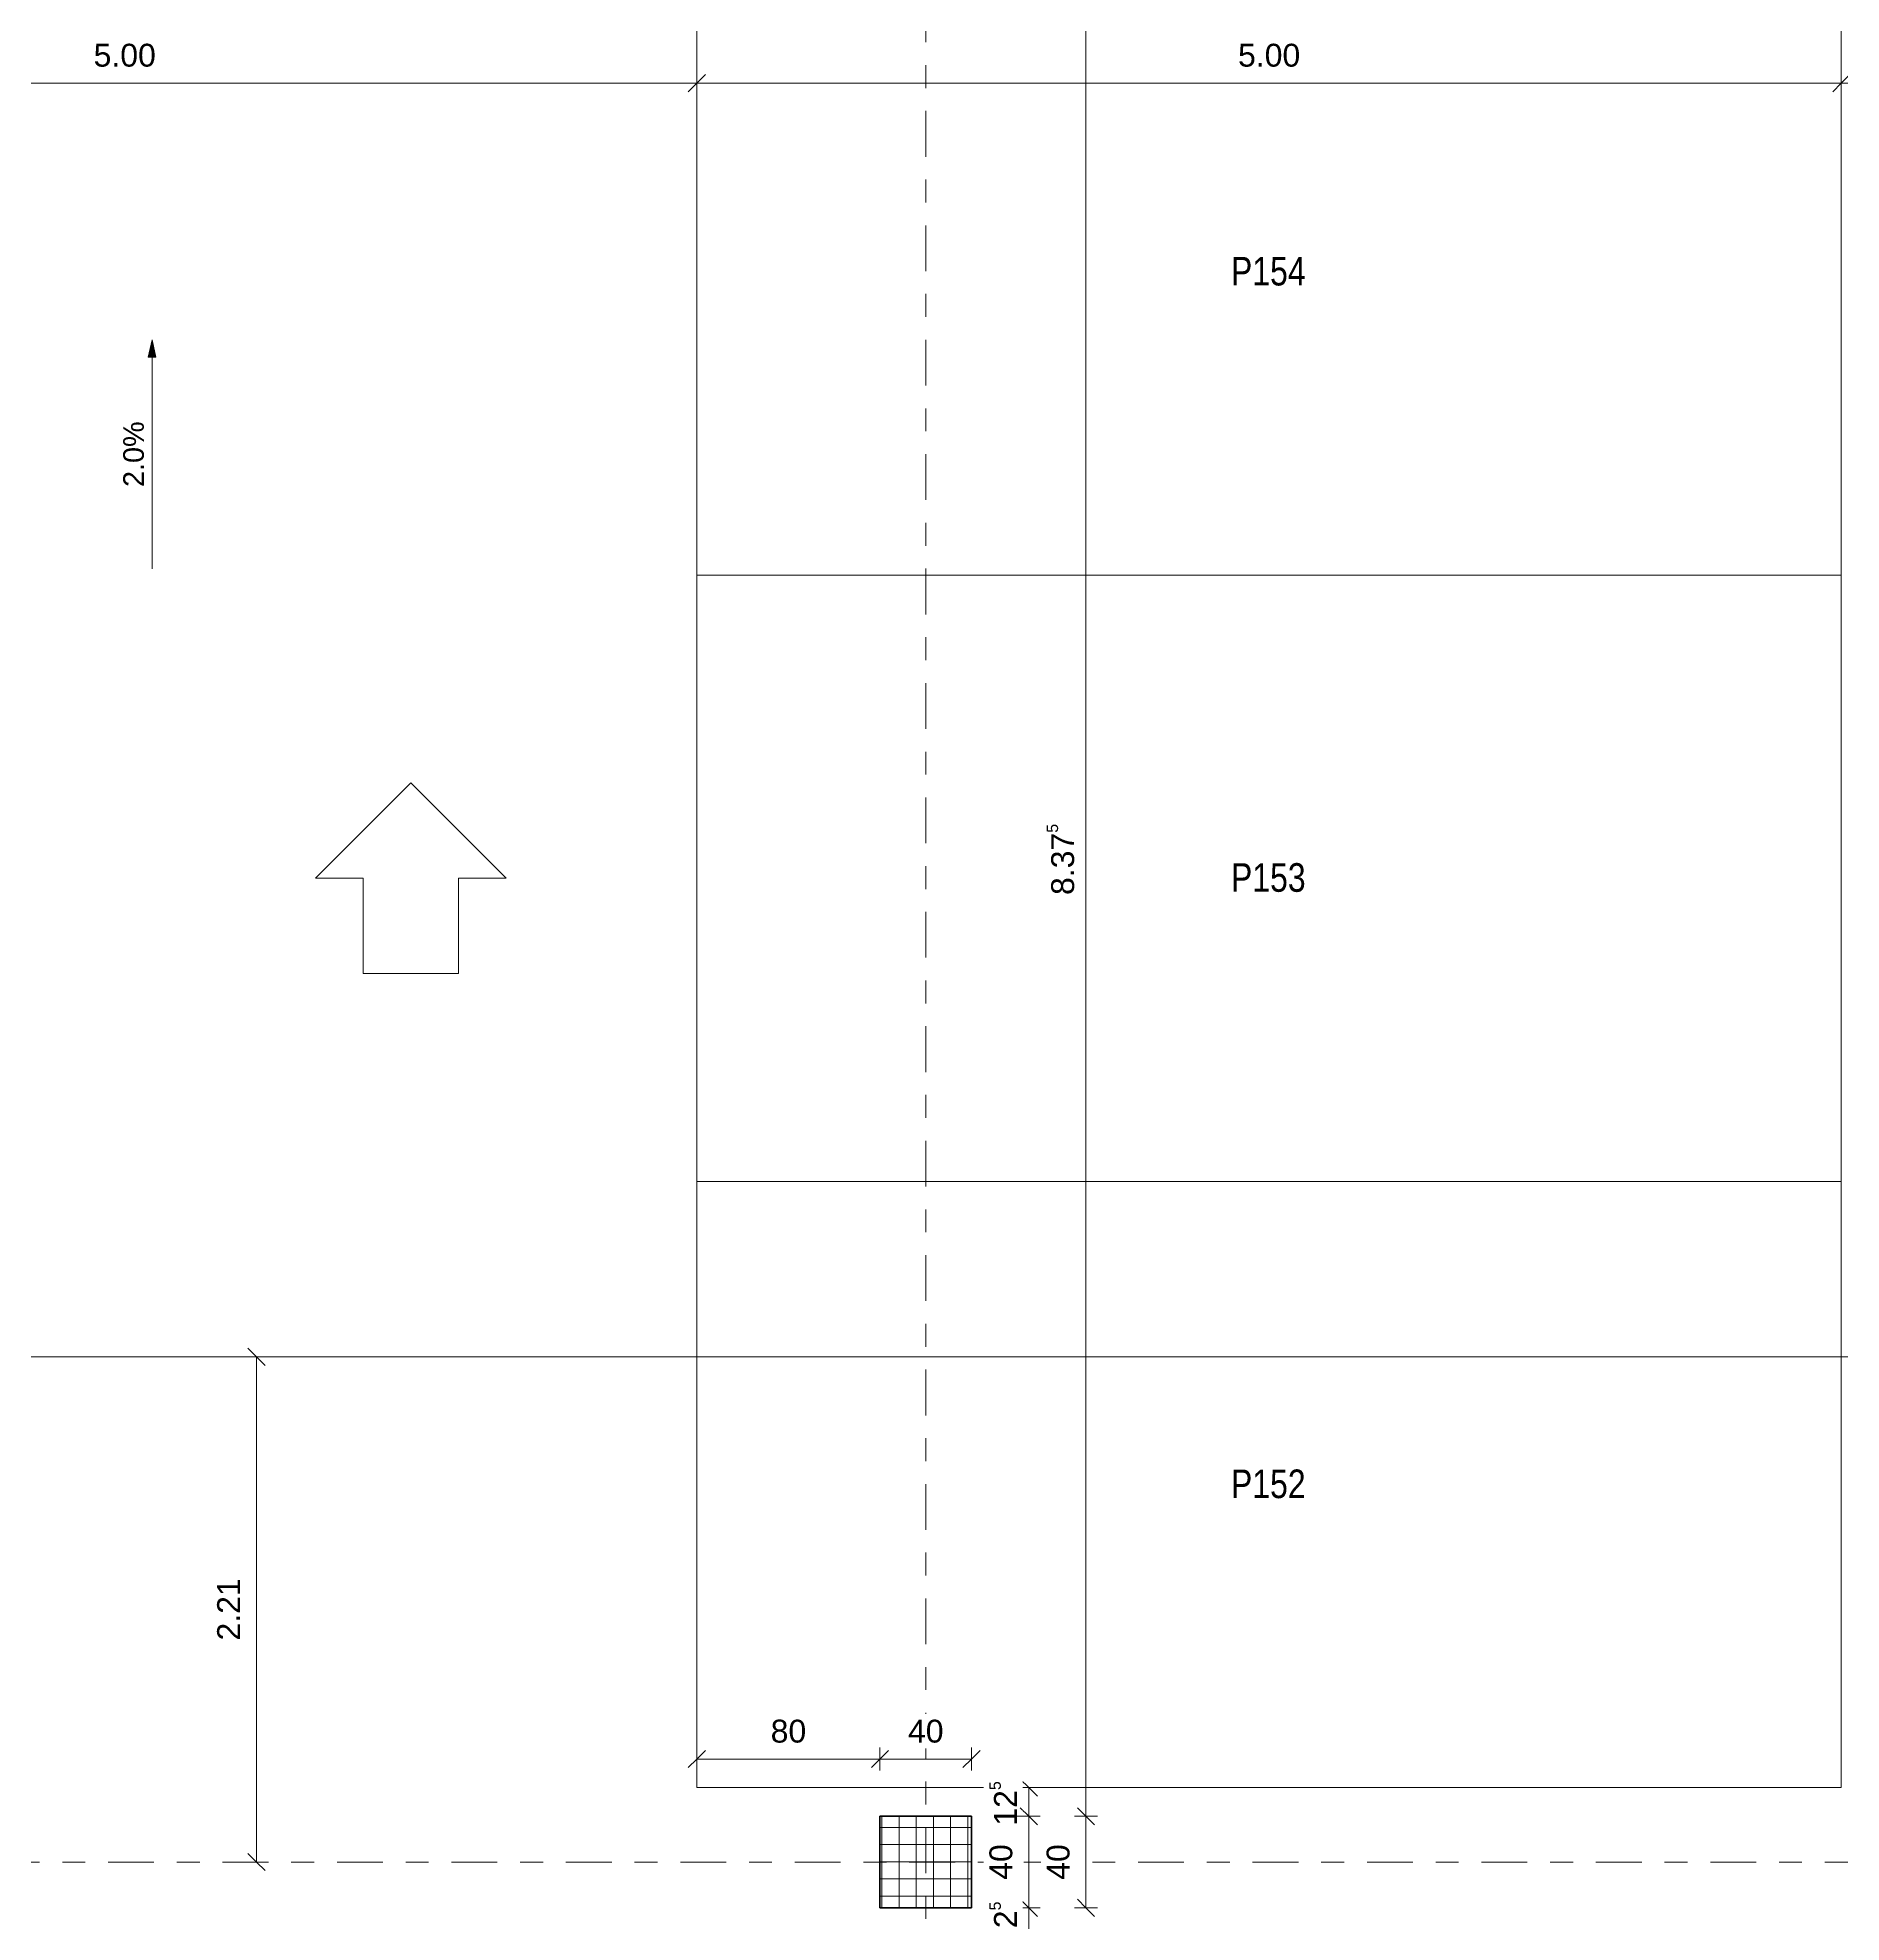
# Model space of a CAD drawing. Header units: metres. Extents: x -85.4 to -16.9, y -4 to 38.1.
# Drawn here: x -70.59 to -62.71, y 3.71 to 11.95 of the extents above; entities that cross this region are included whole.
import ezdxf

# ---------------------------------------------------------------- set-up
doc = ezdxf.new("R2010")
doc.units = ezdxf.units.M
doc.linetypes.add('_Rasterlinie_', pattern=[0.375, 0.2, -0.05, 0.075, -0.05])
for name, color, linetype, lineweight in [('A-____-____-DIMS', 7, 'Continuous', 5), ('A-____-____-DIMS-50', 7, 'Continuous', 5), ('A-DETL-GENF-OTLN', 7, 'Continuous', 9), ('A-FLOR-____-OTLN', 7, 'Continuous', 9), ('C-PRKG-____-IDEN', 7, 'Continuous', 5), ('C-PRKG-____-OTLN', 7, 'Continuous', 9), ('G-____-____-DIMS', 7, 'Continuous', 5), ('S-COLS-____-MCUT', 7, 'Continuous', 35), ('S-COLS-____-OTLN', 7, 'Continuous', 9), ('S-GRID-____-OTLN', 7, 'Continuous', 5)]:
    doc.layers.add(name, color=color, linetype=linetype, lineweight=lineweight)
doc.styles.add('Arial', font='arial.ttf', dxfattribs={"height": 0.09})
doc.styles.add('Arial_2', font='arial.ttf', dxfattribs={"height": 0.1})
doc.styles.add('Arial_3', font='arial.ttf', dxfattribs={"width": 0.8, "height": 0.125})
doc.dimstyles.new('SUB_Rohbau_fein', dxfattribs={"dimscale": 0.3048, "dimtxt": 0.102026, "dimasz": 0.246063, "dimexe": 0.164042, "dimexo": 0.0625, "dimgap": 0.123031, "dimtad": 1, "dimrnd": 0.005, "dimzin": 0, "dimdsep": 46, "dimtxsty": 'Arial_2', "dimblk1": 'OBLIQUE', "dimblk2": 'OBLIQUE', "dimsah": 1, "dimcen": 0.09, "dimazin": 0, "dimtfac": 1, "dimtdec": 4, "dimtix": 1, "dimtmove": 0, "dimatfit": 3, "dimfxl": 0.164042, "dimfxlon": 1, "dimtvp": 1, "dimtfill": 1, "dimtolj": 1, "dimtzin": 0, "dimarcsym": 2})
doc.dimstyles.new('SUB_Rohbau_fein_2', dxfattribs={"dimscale": 0.3048, "dimtxt": 0.102026, "dimasz": 0.246063, "dimexe": 0.164042, "dimexo": 0.0625, "dimgap": 0.123031, "dimtad": 1, "dimdec": 1, "dimlfac": 100, "dimrnd": 0.5, "dimdsep": 46, "dimtxsty": 'Arial_2', "dimblk1": 'OBLIQUE', "dimblk2": 'OBLIQUE', "dimsah": 1, "dimcen": 0.09, "dimazin": 0, "dimtfac": 1, "dimtdec": 4, "dimtix": 1, "dimtmove": 0, "dimatfit": 3, "dimfxl": 0.164042, "dimfxlon": 1, "dimtvp": 1, "dimtfill": 1, "dimtolj": 1, "dimtzin": 0, "dimarcsym": 2})

# ---------------------------------------------------------------- blocks, each defined once
blk = doc.blocks.new('PP_Parkplatz - 2650 x 5000-V6--01_UG_OK_FFB_AF_lo')
at = {"layer": 'C-PRKG-____-OTLN', "color": 253, "true_color": 0x999999}
for p, q in [((-62.708, 12.25), (-67.708, 12.25)), ((-67.708, 12.25), (-67.708, 9.6005)), ((-67.708, 12.25), (-67.708, 12.25)), ((-62.708, 9.6005), (-62.708, 12.25)), ((-62.708, 12.25), (-62.708, 12.25)), ((-67.708, 9.6005), (-62.708, 9.6005)), ((-67.708, 9.6005), (-67.708, 9.6005)), ((-62.708, 9.6005), (-62.708, 9.6005))]:
    blk.add_line(p, q, dxfattribs=at)
blk = doc.blocks.new('PP_Parkplatz - 2650 x 5000-V13--01_UG_OK_FFB_AF_lo')
at = {"layer": 'C-PRKG-____-OTLN', "color": 253, "true_color": 0x999999}
for p, q in [((-47.708, 24.151), (-47.708, 21.5016)), ((-42.708, 24.151), (-47.708, 24.151)), ((-42.708, 24.151), (-47.708, 24.151)), ((-47.708, 24.151), (-47.708, 21.5016)), ((-47.708, 21.5016), (-47.708, 24.151)), ((-47.708, 24.151), (-42.708, 24.151)), ((-47.708, 24.151), (-47.708, 24.151)), ((-42.708, 24.151), (-42.708, 21.5016)), ((-42.708, 21.5016), (-42.708, 24.151)), ((-42.708, 24.151), (-42.708, 21.5016)), ((-42.708, 24.151), (-42.708, 24.151)), ((-42.708, 21.5016), (-47.708, 21.5016)), ((-47.708, 21.5016), (-42.708, 21.5016)), ((-42.708, 21.5016), (-47.708, 21.5016)), ((-47.708, 21.5016), (-47.708, 21.5016)), ((-42.708, 21.5016), (-42.708, 21.5016))]:
    blk.add_line(p, q, dxfattribs=at)
blk = doc.blocks.new('DE_Fahrtrichtung - DE_Fahrtrichtung-36192784--01_UG_OK_FFB_AF_lo')
at = {"layer": 'A-DETL-GENF-OTLN'}
for p, q in [((1.325, -0.8333), (0.9083, -1.25)), ((1.325, -1.0417), (1.325, -0.8333)), ((1.7417, -1.0417), (1.325, -1.0417)), ((1.7417, -1.4583), (1.7417, -1.0417)), ((0.9083, -1.25), (1.325, -1.6667)), ((1.325, -1.6667), (1.325, -1.4583)), ((1.325, -1.4583), (1.7417, -1.4583)), ((1.7417, -3.75), (1.325, -3.3333)), ((1.325, -3.3333), (1.325, -3.5417)), ((1.325, -3.5417), (0.9083, -3.5417)), ((0.9083, -3.5417), (0.9083, -3.9583)), ((1.325, -4.1667), (1.7417, -3.75)), ((0.9083, -3.9583), (1.325, -3.9583)), ((1.325, -3.9583), (1.325, -4.1667))]:
    blk.add_line(p, q, dxfattribs=at)
blk = doc.blocks.new('DIMBLOCK228--01_UG_OK_FFB_AF_lo')
at = {"layer": 'A-____-____-DIMS-50'}
for p, q in [((-66.008, 4.1766), (-66.0455, 4.2141)), ((-66.008, 4.1766), (-66.058, 4.1766)), ((-66.008, 3.7766), (-66.008, 4.1766)), ((-66.008, 4.1766), (-65.9705, 4.1391)), ((-66.008, 4.1766), (-65.958, 4.1766)), ((-66.008, 3.7766), (-66.0455, 3.8141)), ((-66.008, 3.7766), (-66.058, 3.7766)), ((-66.008, 3.7766), (-65.9705, 3.7391)), ((-66.008, 3.7766), (-65.958, 3.7766))]:
    blk.add_line(p, q, dxfattribs=at)
at = {"layer": 'A-____-____-DIMS-50', "color": 0, "insert": (-66.18, 3.899), "char_height": 0.1, "width": 0.186088, "attachment_point": 1, "rotation": 90, "line_spacing_factor": 0.941778, "style": 'Arial_2', "bg_fill": 3, "box_fill_scale": 1.25, "bg_fill_color": 256, "bg_fill_true_color": 13158600, "bg_fill_transparency": 0}
blk.add_mtext('40', dxfattribs=at)
blk = doc.blocks.new('_Oblique')
at = {"color": 0, "linetype": 'ByBlock', "lineweight": -2}
blk.add_line((-0.5, -0.5), (0.5, 0.5), dxfattribs=at)
blk = doc.blocks.new('DIMBLOCK229--01_UG_OK_FFB_AF_lo')
at = {"layer": 'A-____-____-DIMS-50'}
for p, q in [((-66.008, 12.5516), (-66.058, 12.5516)), ((-66.008, 12.5516), (-66.0455, 12.5891)), ((-66.008, 4.1766), (-66.008, 12.5516)), ((-66.008, 12.5516), (-65.9705, 12.5141)), ((-66.008, 12.5516), (-65.958, 12.5516)), ((-66.008, 4.1766), (-66.0455, 4.2141)), ((-66.008, 4.1766), (-66.058, 4.1766)), ((-66.008, 4.1766), (-65.9705, 4.1391)), ((-66.008, 4.1766), (-65.958, 4.1766))]:
    blk.add_line(p, q, dxfattribs=at)
at = {"layer": 'A-____-____-DIMS-50', "color": 0, "insert": (-66.18, 8.2024), "char_height": 0.1, "width": 0.388091, "attachment_point": 1, "rotation": 90, "line_spacing_factor": 0.941778, "style": 'Arial_2', "bg_fill": 3, "box_fill_scale": 1.25, "bg_fill_color": 256, "bg_fill_true_color": 13158600, "bg_fill_transparency": 0}
blk.add_mtext('8.37\\A2\\H0.5x;\\S5^  ;\\H2x;', dxfattribs=at)
blk = doc.blocks.new('DIMBLOCK230--01_UG_OK_FFB_AF_lo')
at = {"layer": 'A-____-____-DIMS-50'}
for p, q in [((-66.258, 4.3016), (-66.308, 4.3016)), ((-66.258, 4.3016), (-66.2955, 4.3391)), ((-66.258, 4.3016), (-66.258, 4.1766)), ((-66.258, 4.3016), (-66.2205, 4.2641)), ((-66.258, 4.3016), (-66.208, 4.3016)), ((-66.258, 4.1766), (-66.2955, 4.2141)), ((-66.258, 4.1766), (-66.308, 4.1766)), ((-66.258, 4.1766), (-66.2205, 4.1391)), ((-66.258, 4.1766), (-66.208, 4.1766))]:
    blk.add_line(p, q, dxfattribs=at)
at = {"layer": 'A-____-____-DIMS-50', "color": 0, "insert": (-66.43, 4.1355), "char_height": 0.1, "width": 0.248525, "attachment_point": 1, "rotation": 90, "line_spacing_factor": 0.941778, "style": 'Arial_2', "bg_fill": 3, "box_fill_scale": 1.25, "bg_fill_color": 256, "bg_fill_true_color": 13158600, "bg_fill_transparency": 0}
blk.add_mtext('12\\A2\\H0.5x;\\S5^  ;\\H2x;', dxfattribs=at)
blk = doc.blocks.new('DIMBLOCK231--01_UG_OK_FFB_AF_lo')
at = {"layer": 'A-____-____-DIMS-50'}
for p, q in [((-66.258, 4.1766), (-66.2955, 4.2141)), ((-66.258, 4.1766), (-66.308, 4.1766)), ((-66.258, 4.1766), (-66.258, 3.7766)), ((-66.258, 4.1766), (-66.2205, 4.1391)), ((-66.258, 4.1766), (-66.208, 4.1766)), ((-66.258, 3.7766), (-66.2955, 3.8141)), ((-66.258, 3.7766), (-66.308, 3.7766)), ((-66.258, 3.7766), (-66.2205, 3.7391)), ((-66.258, 3.7766), (-66.208, 3.7766))]:
    blk.add_line(p, q, dxfattribs=at)
at = {"layer": 'A-____-____-DIMS-50', "color": 0, "insert": (-66.43, 3.899), "char_height": 0.1, "width": 0.186088, "attachment_point": 1, "rotation": 90, "line_spacing_factor": 0.941778, "style": 'Arial_2', "bg_fill": 3, "box_fill_scale": 1.25, "bg_fill_color": 256, "bg_fill_true_color": 13158600, "bg_fill_transparency": 0}
blk.add_mtext('40', dxfattribs=at)
blk = doc.blocks.new('DIMBLOCK232--01_UG_OK_FFB_AF_lo')
at = {"layer": 'A-____-____-DIMS-50'}
for p, q in [((-66.258, 3.7766), (-66.2955, 3.8141)), ((-66.258, 3.7766), (-66.308, 3.7766)), ((-66.258, 3.7766), (-66.258, 3.6499)), ((-66.258, 3.7766), (-66.2205, 3.7391)), ((-66.258, 3.7766), (-66.208, 3.7766)), ((-66.258, 3.6499), (-66.308, 3.6499)), ((-66.258, 3.6499), (-66.2955, 3.6874)), ((-66.258, 3.6499), (-66.2205, 3.6124)), ((-66.258, 3.6499), (-66.208, 3.6499))]:
    blk.add_line(p, q, dxfattribs=at)
at = {"layer": 'A-____-____-DIMS-50', "color": 0, "insert": (-66.43, 3.6097), "char_height": 0.1, "width": 0.248525, "attachment_point": 1, "rotation": 90, "line_spacing_factor": 0.941778, "style": 'Arial_2', "bg_fill": 3, "box_fill_scale": 1.25, "bg_fill_color": 256, "bg_fill_true_color": 13158600, "bg_fill_transparency": 0}
blk.add_mtext('12\\A2\\H0.5x;\\S5^  ;\\H2x;', dxfattribs=at)
blk = doc.blocks.new('DIMBLOCK233--01_UG_OK_FFB_AF_lo')
at = {"layer": 'A-____-____-DIMS-50'}
for p, q in [((-66.908, 4.4266), (-66.908, 4.4766)), ((-66.908, 4.4266), (-66.8705, 4.4641)), ((-66.508, 4.4266), (-66.508, 4.4766)), ((-66.508, 4.4266), (-66.4705, 4.4641)), ((-66.908, 4.4266), (-66.9455, 4.3891)), ((-66.508, 4.4266), (-66.908, 4.4266)), ((-66.908, 4.4266), (-66.908, 4.3766)), ((-66.508, 4.4266), (-66.5455, 4.3891)), ((-66.508, 4.4266), (-66.508, 4.3766))]:
    blk.add_line(p, q, dxfattribs=at)
at = {"layer": 'A-____-____-DIMS-50', "color": 0, "insert": (-66.7856, 4.5986), "char_height": 0.1, "width": 0.186088, "attachment_point": 1, "line_spacing_factor": 0.941778, "style": 'Arial_2', "bg_fill": 3, "box_fill_scale": 1.25, "bg_fill_color": 256, "bg_fill_true_color": 13158600, "bg_fill_transparency": 0}
blk.add_mtext('40', dxfattribs=at)
blk = doc.blocks.new('DIMBLOCK234--01_UG_OK_FFB_AF_lo')
at = {"layer": 'A-____-____-DIMS-50'}
for p, q in [((-67.708, 4.4266), (-67.708, 4.4766)), ((-67.708, 4.4266), (-67.6705, 4.4641)), ((-66.908, 4.4266), (-66.908, 4.4766)), ((-66.908, 4.4266), (-66.8705, 4.4641)), ((-67.708, 4.4266), (-67.7455, 4.3891)), ((-66.908, 4.4266), (-67.708, 4.4266)), ((-67.708, 4.4266), (-67.708, 4.3766)), ((-66.908, 4.4266), (-66.9455, 4.3891)), ((-66.908, 4.4266), (-66.908, 4.3766))]:
    blk.add_line(p, q, dxfattribs=at)
at = {"layer": 'A-____-____-DIMS-50', "color": 0, "insert": (-67.3856, 4.5986), "char_height": 0.1, "width": 0.186088, "attachment_point": 1, "line_spacing_factor": 0.941778, "style": 'Arial_2', "bg_fill": 3, "box_fill_scale": 1.25, "bg_fill_color": 256, "bg_fill_true_color": 13158600, "bg_fill_transparency": 0}
blk.add_mtext('80', dxfattribs=at)
blk = doc.blocks.new('DIMBLOCK301--01_UG_OK_FFB_AF_lo')
at = {"layer": 'A-____-____-DIMS-50'}
for p, q in [((-72.708, 11.75), (-72.708, 11.8)), ((-72.708, 11.75), (-72.6705, 11.7875)), ((-67.708, 11.75), (-67.708, 11.8)), ((-67.708, 11.75), (-67.6705, 11.7875)), ((-72.708, 11.75), (-72.7455, 11.7125)), ((-72.708, 11.75), (-67.708, 11.75)), ((-72.708, 11.75), (-72.708, 11.7)), ((-67.708, 11.75), (-67.7455, 11.7125)), ((-67.708, 11.75), (-67.708, 11.7))]:
    blk.add_line(p, q, dxfattribs=at)
at = {"layer": 'A-____-____-DIMS-50', "color": 0, "insert": (-70.3437, 11.922), "char_height": 0.1, "width": 0.325653, "attachment_point": 1, "line_spacing_factor": 0.941778, "style": 'Arial_2', "bg_fill": 3, "box_fill_scale": 1.25, "bg_fill_color": 256, "bg_fill_true_color": 13158600, "bg_fill_transparency": 0}
blk.add_mtext('5.00', dxfattribs=at)
blk = doc.blocks.new('DIMBLOCK302--01_UG_OK_FFB_AF_lo')
at = {"layer": 'A-____-____-DIMS-50'}
for p, q in [((-67.708, 11.75), (-67.708, 11.8)), ((-67.708, 11.75), (-67.6705, 11.7875)), ((-62.708, 11.75), (-62.708, 11.8)), ((-62.708, 11.75), (-62.6705, 11.7875)), ((-67.708, 11.75), (-67.7455, 11.7125)), ((-67.708, 11.75), (-62.708, 11.75)), ((-67.708, 11.75), (-67.708, 11.7)), ((-62.708, 11.75), (-62.7455, 11.7125)), ((-62.708, 11.75), (-62.708, 11.7))]:
    blk.add_line(p, q, dxfattribs=at)
at = {"layer": 'A-____-____-DIMS-50', "color": 0, "insert": (-65.3437, 11.922), "char_height": 0.1, "width": 0.325653, "attachment_point": 1, "line_spacing_factor": 0.941778, "style": 'Arial_2', "bg_fill": 3, "box_fill_scale": 1.25, "bg_fill_color": 256, "bg_fill_true_color": 13158600, "bg_fill_transparency": 0}
blk.add_mtext('5.00', dxfattribs=at)
blk = doc.blocks.new('DIMBLOCK303--01_UG_OK_FFB_AF_lo')
at = {"layer": 'A-____-____-DIMS-50'}
for p, q in [((-62.708, 11.75), (-62.708, 11.8)), ((-62.708, 11.75), (-62.6705, 11.7875)), ((-57.708, 11.75), (-57.708, 11.8)), ((-57.708, 11.75), (-57.6705, 11.7875)), ((-62.708, 11.75), (-62.7455, 11.7125)), ((-62.708, 11.75), (-57.708, 11.75)), ((-62.708, 11.75), (-62.708, 11.7)), ((-57.708, 11.75), (-57.7455, 11.7125)), ((-57.708, 11.75), (-57.708, 11.7))]:
    blk.add_line(p, q, dxfattribs=at)
at = {"layer": 'A-____-____-DIMS-50', "color": 0, "insert": (-60.3437, 11.922), "char_height": 0.1, "width": 0.325653, "attachment_point": 1, "line_spacing_factor": 0.941778, "style": 'Arial_2', "bg_fill": 3, "box_fill_scale": 1.25, "bg_fill_color": 256, "bg_fill_true_color": 13158600, "bg_fill_transparency": 0}
blk.add_mtext('5.00', dxfattribs=at)
blk = doc.blocks.new('DIMBLOCK390--01_UG_OK_FFB_AF_lo')
at = {"layer": 'A-____-____-DIMS-50'}
for p, q in [((-69.6319, 6.1841), (-69.6819, 6.1841)), ((-69.6319, 6.1841), (-69.6694, 6.2216)), ((-69.6319, 6.1841), (-69.6319, 3.9766)), ((-69.6319, 6.1841), (-69.5944, 6.1466)), ((-69.6319, 6.1841), (-69.5819, 6.1841)), ((-69.6319, 3.9766), (-69.6819, 3.9766)), ((-69.6319, 3.9766), (-69.6694, 4.0141)), ((-69.6319, 3.9766), (-69.5944, 3.9391)), ((-69.6319, 3.9766), (-69.5819, 3.9766))]:
    blk.add_line(p, q, dxfattribs=at)
at = {"layer": 'A-____-____-DIMS-50', "color": 0, "insert": (-69.804, 4.9446), "char_height": 0.1, "width": 0.325653, "attachment_point": 1, "rotation": 90, "line_spacing_factor": 0.941778, "style": 'Arial_2', "bg_fill": 3, "box_fill_scale": 1.25, "bg_fill_color": 256, "bg_fill_true_color": 13158600, "bg_fill_transparency": 0}
blk.add_mtext('2.21', dxfattribs=at)

msp = doc.modelspace()

# ---------------------------------------------------------------- hatches: boundary and pattern name
at = {"layer": 'G-____-____-DIMS'}
msp.add_hatch(color=256, dxfattribs=at).paths.add_polyline_path([(-70.0882, 10.6281), (-70.1048, 10.5531), (-70.0716, 10.5531)])
at = {"layer": 'S-COLS-____-OTLN'}
h = msp.add_hatch(dxfattribs=at)
h.set_pattern_fill('FP_2', color=256, style=0, pattern_type=2)
h.set_pattern_definition([(0, (-1.5, -0.67223), (0, 0.075), []), (90, (-1.5, -0.67223), (-0.075, 5e-18), [])])
h.paths.add_polyline_path([(-66.908, 3.7766), (-66.508, 3.7766), (-66.508, 4.1766), (-66.908, 4.1766)])

# ---------------------------------------------------------------- linework, layer by layer
at = {"layer": 'A-FLOR-____-OTLN'}
for p, q in [((-67.708, 6.1841), (-77.708, 6.1841)), ((-32.708, 6.1841), (-67.708, 6.1841))]:
    msp.add_line(p, q, dxfattribs=at)
at = {"layer": 'G-____-____-DIMS'}
for p, q in [((-70.0882, 10.6281), (-70.1048, 10.5531)), ((-70.0716, 10.5531), (-70.0882, 10.6281)), ((-70.1048, 10.5531), (-70.0716, 10.5531))]:
    msp.add_line(p, q, dxfattribs=at)
at = {"layer": 'S-COLS-____-MCUT'}
for p, q in [((-66.508, 4.1766), (-66.908, 4.1766)), ((-66.908, 4.1766), (-66.908, 3.7766)), ((-66.508, 3.7766), (-66.508, 4.1766)), ((-66.908, 3.7766), (-66.508, 3.7766))]:
    msp.add_line(p, q, dxfattribs=at)
at = {"layer": 'S-GRID-____-OTLN', "color": 8, "linetype": '_Rasterlinie_', "true_color": 0x808080}
for p, q in [((-66.708, -3.5715), (-66.708, 33.6425)), ((-80.7802, 3.9766), (-33.0021, 3.9766))]:
    msp.add_line(p, q, dxfattribs=at)

# ---------------------------------------------------------------- block references
at = {"layer": 'A-DETL-GENF-OTLN', "rotation": 89.9999999999995}
msp.add_blockref('DE_Fahrtrichtung - DE_Fahrtrichtung-36192784--01_UG_OK_FFB_AF_lo', (-72.708, 6.9505), dxfattribs=at)
at = {"layer": 'C-PRKG-____-OTLN', "color": 253, "true_color": 0x999999}
for p in [(0, 0), (0, -2.6495)]:
    msp.add_blockref('PP_Parkplatz - 2650 x 5000-V6--01_UG_OK_FFB_AF_lo', p, dxfattribs=at)
at = {"layer": 'C-PRKG-____-OTLN', "color": 253, "true_color": 0x999999, "rotation": 180}
msp.add_blockref('PP_Parkplatz - 2650 x 5000-V13--01_UG_OK_FFB_AF_lo', (-110.416, 28.4526), dxfattribs=at)

# ---------------------------------------------------------------- texts
at = {"layer": 'G-____-____-DIMS', "insert": (-70.2143, 9.9853), "char_height": 0.09, "width": 0.342666, "attachment_point": 1, "rotation": 90, "line_spacing_factor": 0.941778, "style": 'Arial', "bg_fill": 3, "box_fill_scale": 1.25, "bg_fill_color": 256, "bg_fill_true_color": 13158600, "bg_fill_transparency": 0}
msp.add_mtext('2.0%', dxfattribs=at)

# ---------------------------------------------------------------- next in the draw order: linework, layer by layer
at = {"layer": 'G-____-____-DIMS'}
msp.add_line((-70.0882, 9.6281), (-70.0882, 10.6281), dxfattribs=at)

# ---------------------------------------------------------------- next in the draw order: texts
at = {"layer": 'C-PRKG-____-IDEN', "char_height": 0.125, "width": 0.391223, "attachment_point": 1, "style": 'Arial_3', "bg_fill": 3, "box_fill_scale": 1.25, "bg_fill_color": 256, "bg_fill_true_color": 13158600, "bg_fill_transparency": 0}
for s, insert in [('P154', (-65.3746, 10.9907)), ('P153', (-65.3746, 8.3413)), ('P152', (-65.3746, 5.6918))]:
    msp.add_mtext(s, dxfattribs=dict(at, insert=insert))

# ---------------------------------------------------------------- next in the draw order: dimensions: what is measured, and where the dimension line sits
at = {"layer": 'A-____-____-DIMS'}
dim = msp.add_linear_dim(base=(-67.708, 11.75), p1=(-72.708, 11.8), p2=(-67.708, 11.8), dimstyle='SUB_Rohbau_fein', override={"dimpost": '<>', "dimfxl": 5}, dxfattribs=at)
dim.commit()
dim.dimension.update_dxf_attribs({"geometry": 'DIMBLOCK301--01_UG_OK_FFB_AF_lo', "text_midpoint": (-70.208, 11.8385)})
for base, p1, p2, dimstyle, override, picture, middle in [((-69.6319, 3.9766), (-69.5819, 6.1841), (-69.5819, 3.9766), 'SUB_Rohbau_fein', {"dimpost": '<>', "dimfxl": 2.2075}, 'DIMBLOCK390--01_UG_OK_FFB_AF_lo', (-69.7196, 5.0803)), ((-66.008, 4.1766), (-66.058, 3.7766), (-66.058, 4.1766), 'SUB_Rohbau_fein_2', {"dimpost": '<>', "dimfxl": 0.4}, 'DIMBLOCK228--01_UG_OK_FFB_AF_lo', (-66.0966, 3.9766))]:
    dim = msp.add_linear_dim(base=base, p1=p1, p2=p2, angle=90, dimstyle=dimstyle, override=override, dxfattribs=at)
    dim.commit()
    dim.dimension.update_dxf_attribs({"geometry": picture, "text_midpoint": middle})

# ---------------------------------------------------------------- next in the draw order: dimensions: what is measured, and where the dimension line sits
dim = msp.add_linear_dim(base=(-66.008, 12.5516), p1=(-66.058, 4.1766), p2=(-66.058, 12.5516), angle=90, text='\\A1;8.37\\Q;{\\A1;{\\H0.5x;\\S5^ ;}}', dimstyle='SUB_Rohbau_fein', override={"dimpost": '<>', "dimfxl": 8.375}, dxfattribs=at)
dim.commit()
dim.dimension.update_dxf_attribs({"geometry": 'DIMBLOCK229--01_UG_OK_FFB_AF_lo', "text_midpoint": (-66.0966, 8.3641)})

# ---------------------------------------------------------------- next in the draw order: dimensions: what is measured, and where the dimension line sits
dim = msp.add_linear_dim(base=(-62.708, 11.75), p1=(-67.708, 11.8), p2=(-62.708, 11.8), dimstyle='SUB_Rohbau_fein', override={"dimpost": '<>', "dimfxl": 5}, dxfattribs=at)
dim.commit()
dim.dimension.update_dxf_attribs({"geometry": 'DIMBLOCK302--01_UG_OK_FFB_AF_lo', "text_midpoint": (-65.208, 11.8385)})
dim = msp.add_linear_dim(base=(-66.258, 4.1766), p1=(-66.208, 4.3016), p2=(-66.308, 4.1766), angle=90, text='\\A1;12\\Q;{\\A1;{\\H0.5x;\\S5^ ;}}', dimstyle='SUB_Rohbau_fein_2', override={"dimpost": '<>', "dimfxl": 0.160078}, dxfattribs=at)
dim.commit()
dim.dimension.update_dxf_attribs({"geometry": 'DIMBLOCK230--01_UG_OK_FFB_AF_lo', "text_midpoint": (-66.3457, 4.2391)})

# ---------------------------------------------------------------- next in the draw order: dimensions: what is measured, and where the dimension line sits
for base, p1, p2, dimstyle, override, picture, middle in [((-57.708, 11.75), (-62.708, 11.8), (-57.708, 11.8), 'SUB_Rohbau_fein', {"dimpost": '<>', "dimfxl": 5}, 'DIMBLOCK303--01_UG_OK_FFB_AF_lo', (-60.208, 11.8385)), ((-66.908, 4.4266), (-66.508, 4.3766), (-66.908, 4.3766), 'SUB_Rohbau_fein_2', {"dimpost": '<>', "dimfxl": 0.4}, 'DIMBLOCK233--01_UG_OK_FFB_AF_lo', (-66.708, 4.5151))]:
    dim = msp.add_linear_dim(base=base, p1=p1, p2=p2, dimstyle=dimstyle, override=override, dxfattribs=at)
    dim.commit()
    dim.dimension.update_dxf_attribs({"geometry": picture, "text_midpoint": middle})
dim = msp.add_linear_dim(base=(-66.258, 3.7766), p1=(-66.308, 4.1766), p2=(-66.308, 3.7766), angle=90, dimstyle='SUB_Rohbau_fein_2', override={"dimpost": '<>', "dimfxl": 0.4}, dxfattribs=at)
dim.commit()
dim.dimension.update_dxf_attribs({"geometry": 'DIMBLOCK231--01_UG_OK_FFB_AF_lo', "text_midpoint": (-66.3466, 3.9766)})

# ---------------------------------------------------------------- next in the draw order: dimensions: what is measured, and where the dimension line sits
dim = msp.add_linear_dim(base=(-67.708, 4.4266), p1=(-66.908, 4.3766), p2=(-67.708, 4.3766), dimstyle='SUB_Rohbau_fein_2', override={"dimpost": '<>', "dimfxl": 0.8}, dxfattribs=at)
dim.commit()
dim.dimension.update_dxf_attribs({"geometry": 'DIMBLOCK234--01_UG_OK_FFB_AF_lo', "text_midpoint": (-67.308, 4.5151)})
dim = msp.add_linear_dim(base=(-66.258, 3.6499), p1=(-66.308, 3.7766), p2=(-66.208, 3.6499), angle=90, text='\\A1;12\\Q;{\\A1;{\\H0.5x;\\S5^ ;}}', dimstyle='SUB_Rohbau_fein_2', override={"dimpost": '<>', "dimfxl": 0.161357}, dxfattribs=at)
dim.commit()
dim.dimension.update_dxf_attribs({"geometry": 'DIMBLOCK232--01_UG_OK_FFB_AF_lo', "text_midpoint": (-66.3457, 3.7132)})

doc.saveas('drawing.dxf')
